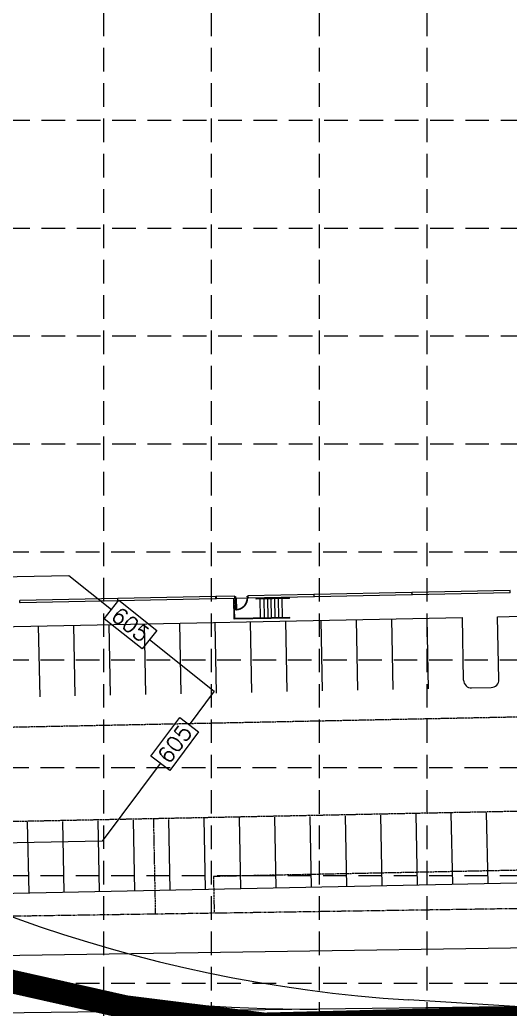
# Model space of a CAD drawing. Extents: x 2140663 to 2528301, y 336313 to 7007653.
# Drawn here: x 2527619.4 to 2527744.4, y 7006135.2 to 7006387.1 of the extents above; entities that cross this region are included whole.
import ezdxf

# ---------------------------------------------------------------- set-up
doc = ezdxf.new("R2010")
doc.units = 0
doc.header["$MEASUREMENT"] = 0
for name, pattern in [('HIDDEN', [0.375, 0.25, -0.125]), ('PHANTOM2', [1.25, 0.625, -0.125, 0.125, -0.125, 0.125, -0.125]), ('xdrc002pt$0$HIDDEN2', [0.1875, 0.125, -0.0625])]:
    doc.linetypes.add(name, pattern=pattern)
for name, color, linetype in [('1 PROPOSED CONTOURS', 43, 'Continuous'), ('GRID', 254, 'HIDDEN'), ('LIMITS OF DISTURBANCE', 1, 'HIDDEN'), ('xdrc002ar$0$BASE1$0$ADO', 8, 'Continuous'), ('xdrc002ar$0$BASE1$0$AFLHR', 7, 'Continuous'), ('xdrc002ar$0$BASE1$0$awa', 7, 'Continuous'), ('xdrc002ar$0$xdrc002ar$0$C-PKNG-FACE-N', 1, 'Continuous'), ('xdrc002ar$0$xdrc002ar$0$C-PKNG-STRP-N', 6, 'Continuous'), ('xdrc002ar$0$XR3$0$BASE1$0$ADO', 3, 'Continuous'), ('xdrc002ar$0$XR3$0$BASE1$0$AFLHR', 2, 'Continuous'), ('xdrc002ar$0$XR3$0$BASE1$0$AFLST', 2, 'Continuous'), ('xdrc002ar$0$XR3$0$BASE1$0$awa', 4, 'Continuous'), ('xdrc002bs$0$C-WATR-PIPE-E', 12, 'Continuous'), ('xdrc002bs$0$v-rail-road-exist-demo', 14, 'xdrc002bs$0$TRACKS'), ('xdrc002bs$0$v-rail-road-exst', 14, 'xdrc002bs$0$TRACKS'), ('xdrc002pt$0$V-ESMT-ACCS-N', 2, 'xdrc002pt$0$HIDDEN2'), ('xdrc002pt$0$v-prop-line', 3, 'PHANTOM2')]:
    doc.layers.add(name, color=color, linetype=linetype)
doc.styles.get("Standard").update_dxf_attribs({"font": 'ARIAL.TTF'})
doc.linetypes.add('xdrc002bs$0$TRACKS', pattern='A,0.15,[130,ltypeshp.shx,S=0.25,R=0,X=0,Y=0],0.15', length=0.3)

# ---------------------------------------------------------------- blocks, each defined once
blk = doc.blocks.new('xdrc002ar$0$XR3$0$A$C548F7B79')
at = {"layer": 'xdrc002ar$0$XR3$0$BASE1$0$awa', "lineweight": 0}
for p, q in [((0.7544716922566295, 299.2499386370182), (-1.88872218132019e-05, 298.4999518254772)), ((-1.88867561519146e-05, 0.7499248990789056), (-1.88872218132019e-05, 298.4999518254772)), ((0.7544716922566295, 299.2499386370182), (7.249981112778187, 299.2499386370182)), ((7.249981112312526, -6.191246211528778e-05), (7.249981112778187, 299.2499386370182)), ((0.7544716922566295, -6.191246211528778e-05), (-1.88872218132019e-05, 0.7499248990789056)), ((0.7544716922566295, -6.191246211528778e-05), (7.249981112778187, -6.191246211528778e-05))]:
    blk.add_line(p, q, dxfattribs=at)
blk = doc.blocks.new('xdrc002ar$0$A$C548F7B79')
at = {"layer": 'xdrc002ar$0$BASE1$0$awa', "lineweight": 0}
for p, q in [((0.7544716922566295, 299.2499386370182), (-1.88872218132019e-05, 298.4999518254772)), ((-1.88867561519146e-05, 0.7499248990789056), (-1.88872218132019e-05, 298.4999518254772)), ((0.7544716922566295, 299.2499386370182), (7.249981112778187, 299.2499386370182)), ((7.249981112312526, -6.191246211528778e-05), (7.249981112778187, 299.2499386370182)), ((0.7544716922566295, -6.191246211528778e-05), (-1.88872218132019e-05, 0.7499248990789056)), ((0.7544716922566295, -6.191246211528778e-05), (7.249981112778187, -6.191246211528778e-05))]:
    blk.add_line(p, q, dxfattribs=at)
blk = doc.blocks.new('xdrc002ar$0$BASE1$0$36D')
at = {"layer": 'xdrc002ar$0$BASE1$0$ADO'}
blk.add_lwpolyline([(-1.75, 1.000444171950221e-11), (0, 1.000444171950221e-11), (0, -35.99999999999), (-1.75, -35.99999999999)], close=True, dxfattribs=at)
blk.add_arc((0, 1.000444171950221e-11), 36, 180, 270, dxfattribs=at)
blk = doc.blocks.new('xdrc002ar$0$XR3$0$BASE1$0$36D')
at = {"layer": 'xdrc002ar$0$XR3$0$BASE1$0$ADO'}
blk.add_lwpolyline([(-1.75, 1.000444171950221e-11), (0, 1.000444171950221e-11), (0, -35.99999999999), (-1.75, -35.99999999999)], close=True, dxfattribs=at)
blk.add_arc((0, 1.000444171950221e-11), 36, 180, 270, dxfattribs=at)

msp = doc.modelspace()

# ---------------------------------------------------------------- linework, layer by layer
at = {"layer": '1 PROPOSED CONTOURS', "color": 43, "lineweight": 0, "extrusion": (0.01900271673110885, -0.9998194320760311, 0), "elevation": -6956948.619000142}
msp.add_lwpolyline([(2660251.491908683, 605.0000000000005), (2660313.210063478, 605.0000000000005)], dxfattribs=at)
at = {"layer": '1 PROPOSED CONTOURS', "color": 43, "lineweight": 0, "elevation": 605}
for points in [[(2527631.918910291, 7006245.595577713), (2527642.800182092, 7006236.940600694)], [(2527652.415244767, 7006229.292767977), (2527668.953133025, 7006216.138511249)]]:
    msp.add_lwpolyline(points, dxfattribs=at)
at = {"layer": '1 PROPOSED CONTOURS', "color": 43, "linetype": 'Continuous', "lineweight": 0, "extrusion": (0.7826213805787919, -0.622498011772685, 0)}
for points, elevation in [([(7056680.444699941, 605.0000000000005), (7056686.444699941, 605.0000000000005)], -2383181.267643719), ([(7056686.444699939, 605.0000000000005), (7056680.444699939, 605.0000000000005)], -2383168.981929433)]:
    msp.add_lwpolyline(points, dxfattribs=dict(at, elevation=elevation))
at = {"layer": '1 PROPOSED CONTOURS', "color": 43, "linetype": 'Continuous', "lineweight": 0, "extrusion": (-0.6224980119031298, -0.7826213804750359, 0)}
for points, elevation in [([(-2383181.268819904, 605), (-2383168.983105619, 605)], -7056686.444302723), ([(-2383168.983105618, 605), (-2383181.268819904, 605)], -7056680.444302721)]:
    msp.add_lwpolyline(points, dxfattribs=dict(at, elevation=elevation))
at = {"layer": '1 PROPOSED CONTOURS', "color": 43, "lineweight": 0, "extrusion": (0.8001649455825456, -0.599780009554238, 0), "elevation": -2179636.292160956}
msp.add_lwpolyline([(7122173.864071483, 605), (7122163.208505737, 605)], dxfattribs=at)
at = {"layer": '1 PROPOSED CONTOURS', "color": 43, "linetype": 'Continuous', "lineweight": 0, "extrusion": (0.8001649455505377, -0.5997800095969397, 0), "elevation": -2179639.292541039}
msp.add_lwpolyline([(7122150.922675133, 605), (7122163.208389417, 605)], dxfattribs=at)
at = {"layer": '1 PROPOSED CONTOURS', "color": 43, "linetype": 'Continuous', "lineweight": 0, "extrusion": (0.5997800095192288, 0.8001649456087876, 0), "elevation": 7122163.208601102}
msp.add_lwpolyline([(2179639.291849343, 605.0000000000005), (2179633.291849345, 605.0000000000005)], dxfattribs=at)
at = {"layer": '1 PROPOSED CONTOURS', "color": 43, "linetype": 'Continuous', "lineweight": 0, "extrusion": (0.8001649456050774, -0.5997800095241782, 0), "elevation": -2179633.2918934}
msp.add_lwpolyline([(7122163.208587619, 605.0000000000002), (7122150.922873333, 605.0000000000002)], dxfattribs=at)
at = {"layer": '1 PROPOSED CONTOURS', "color": 43, "linetype": 'Continuous', "lineweight": 0, "extrusion": (-0.5997800097179927, -0.8001649454598, 0), "elevation": -7122150.922345385}
msp.add_lwpolyline([(-2179633.293618512, 605.0000000000005), (-2179639.293618513, 605.0000000000005)], dxfattribs=at)
at = {"layer": '1 PROPOSED CONTOURS', "color": 43, "lineweight": 0, "extrusion": (0.80016494558668, -0.5997800095487225, 0), "elevation": -2179636.292111864}
msp.add_lwpolyline([(7122150.922806475, 605.0000000000005), (7122126.16371428, 605.0000000000005)], dxfattribs=at)
at = {"layer": '1 PROPOSED CONTOURS', "color": 43, "lineweight": 0, "extrusion": (0.02002321207088661, -0.9997995153921432, 0), "elevation": -6954161.860867647}
msp.add_lwpolyline([(2667419.777726866, 605), (2667346.095105875, 605)], dxfattribs=at)
at = {"layer": 'GRID', "color": 253, "linetype": 'HIDDEN', "lineweight": 0, "ltscale": 24}
for p, q in [((2527640.809458301, 7006031.973076862), (2527640.809458301, 7007624.562990395)), ((2527668.266930372, 7006031.968759974), (2527668.266930372, 7007624.562990395)), ((2527695.724402441, 7006031.964443088), (2527695.724402441, 7007624.562990395)), ((2527723.181874511, 7006031.960126197), (2527723.181874511, 7007624.562990395)), ((2527228.947377252, 7006361.51927518), (2528272.331315909, 7006361.51927518)), ((2527228.947377252, 7006334.061803108), (2528272.331315909, 7006334.061803108)), ((2527228.947377252, 7006306.604331039), (2528272.331315909, 7006306.604331039)), ((2527228.947377252, 7006279.146858971), (2528272.331315909, 7006279.146858971)), ((2527228.686696025, 7006251.597585191), (2528272.070634682, 7006251.597585191)), ((2527228.686696025, 7006224.140113123), (2528272.070634682, 7006224.140113123)), ((2527228.686696025, 7006196.682641054), (2528272.070634682, 7006196.682641054)), ((2527228.686696025, 7006169.225168982), (2528272.070634682, 7006169.225168982)), ((2527228.686696025, 7006141.767696912), (2528272.070634682, 7006141.767696912))]:
    msp.add_line(p, q, dxfattribs=at)
at = {"layer": 'LIMITS OF DISTURBANCE', "ltscale": 70, "const_width": 6}
msp.add_lwpolyline([(2527323.279507909, 7007478.034385583), (2527323.279507909, 7007463.102355542), (2527345.362386929, 7006446.874516389, 0.3527120601780434), (2527681.725039883, 7006131.321992346), (2528205.897920626, 7006144.525554366), (2528183.386823632, 7007495.015237641)], format="xyb", close=True, dxfattribs=at)
at = {"layer": 'xdrc002ar$0$BASE1$0$ADO', "color": 7, "lineweight": 0}
for points in [[(2527674.375824917, 7006240.272511896), (2527674.383859176, 7006239.876760265), (2527674.21722691, 7006239.873377419), (2527674.209192651, 7006240.26912905)], [(2527677.541837961, 7006240.336785969), (2527677.54987222, 7006239.941034338), (2527677.383239955, 7006239.937651493), (2527677.375205695, 7006240.333403124)]]:
    msp.add_lwpolyline(points, close=True, dxfattribs=at)
at = {"layer": 'xdrc002ar$0$BASE1$0$AFLHR', "color": 7, "lineweight": 0}
for p, q in [((2527674.156854089, 7006239.767963686), (2527674.385973454, 7006239.772615099)), ((2527677.614473598, 7006239.838157739), (2527674.531776686, 7006239.775575089))]:
    msp.add_line(p, q, dxfattribs=at)
at = {"layer": 'xdrc002ar$0$BASE1$0$awa', "color": 7, "lineweight": 0}
for p, q in [((2527644.347927775, 7006239.767095612), (2527619.414427667, 7006239.260913989)), ((2527619.425414321, 7006238.719733263), (2527619.414427667, 7006239.260913989)), ((2527644.358914429, 7006239.225914886), (2527644.347927775, 7006239.767095612)), ((2527674.207078373, 7006240.373274215), (2527669.405252203, 7006240.275791065)), ((2527669.405252203, 7006240.275791065), (2527669.416238834, 7006239.734611444)), ((2527669.416238834, 7006239.734611444), (2527669.480002119, 7006239.673017669)), ((2527674.156854089, 7006239.767963685), (2527669.480002119, 7006239.673017669)), ((2527674.156854089, 7006239.767963686), (2527674.218072622, 7006239.831719353)), ((2527674.218072622, 7006239.831719353), (2527674.207078373, 7006240.373274215)), ((2527694.337607116, 7006240.781949438), (2527677.539723682, 7006240.440931136)), ((2527677.550717931, 7006239.899376272), (2527677.539723682, 7006240.440931136)), ((2527677.614473598, 7006239.838157739), (2527677.550717931, 7006239.899376272)), ((2527694.287382832, 7006240.176638908), (2527677.614473598, 7006239.838157739)), ((2527694.348593747, 7006240.240769807), (2527694.287382832, 7006240.176638908)), ((2527694.337607116, 7006240.781949438), (2527694.348593747, 7006240.240769807)), ((2527619.425414321, 7006238.719733263), (2527619.489176484, 7006238.658140571)), ((2527644.29770459, 7006239.161785103), (2527619.489176484, 7006238.658140571)), ((2527644.358914429, 7006239.225914886), (2527644.29770459, 7006239.161785103))]:
    msp.add_line(p, q, dxfattribs=at)
at = {"layer": 'xdrc002ar$0$BASE1$0$awa', "color": 7, "linetype": 'Continuous', "lineweight": 0}
msp.add_circle((2527644.378597632, 7006239.767718351), 0.03067617850986161, dxfattribs=at)
at = {"layer": 'xdrc002ar$0$xdrc002ar$0$C-PKNG-FACE-N', "color": 7, "linetype": 'Continuous', "lineweight": 0}
for p, q in [((2527741.15790043, 7006235.126403999), (2527903.12445725, 7006238.414789128)), ((2527570.193201565, 7006231.655330807), (2527732.159758384, 7006234.943715936)), ((2527732.484537163, 7006218.947018965), (2527732.159758384, 7006234.943715936)), ((2527741.482679209, 7006219.129707028), (2527741.15790043, 7006235.126403999)), ((2527734.524721631, 7006216.988029192), (2527739.523689434, 7006217.08952256)), ((2527567.66567894, 7006163.697745795), (2527756.626661896, 7006167.534195114))]:
    msp.add_line(p, q, dxfattribs=at)
for centre, start, end in [((2527739.483092087, 7006219.089109682), 271.1631088099875, 1.163108489888423), ((2527734.484124284, 7006218.987616314), 181.1631084898884, 271.1631088099875)]:
    msp.add_arc(centre, 1.9999992, start, end, dxfattribs=at)
at = {"layer": 'xdrc002ar$0$xdrc002ar$0$C-PKNG-STRP-N', "color": 7, "linetype": 'Continuous', "lineweight": 0}
for p, q in [((2527696.532566328, 7006216.216679594), (2527696.167190203, 7006234.212963684)), ((2527705.530708374, 7006216.399367657), (2527705.165332248, 7006234.395651747)), ((2527714.528850419, 7006216.58205572), (2527714.163474294, 7006234.57833981)), ((2527723.526992465, 7006216.764743782), (2527723.161616339, 7006234.761027873)), ((2527624.547429963, 7006214.755175091), (2527624.182053838, 7006232.751459182)), ((2527633.545572009, 7006214.937863153), (2527633.180195884, 7006232.934147246)), ((2527642.543714055, 7006215.120551217), (2527642.178337929, 7006233.116835307)), ((2527651.5418561, 7006215.30323928), (2527651.176479975, 7006233.299523371)), ((2527660.539998146, 7006215.485927342), (2527660.17462202, 7006233.482211433)), ((2527669.538140192, 7006215.668615405), (2527669.172764066, 7006233.664899496)), ((2527678.536282237, 7006215.851303468), (2527678.170906112, 7006233.847587558)), ((2527687.534424283, 7006216.033991531), (2527687.169048157, 7006234.030275621)), ((2527675.278007361, 7006183.886286641), (2527675.643383486, 7006165.890002549)), ((2527684.276149406, 7006184.068974702), (2527684.641525531, 7006166.072690612)), ((2527693.274291452, 7006184.251662766), (2527693.639667577, 7006166.255378674)), ((2527702.272433497, 7006184.434350828), (2527702.637809623, 7006166.438066737)), ((2527711.270575542, 7006184.617038891), (2527711.635951668, 7006166.6207548)), ((2527720.268717588, 7006184.799726953), (2527720.634093713, 7006166.803442863)), ((2527729.266859633, 7006184.982415016), (2527729.632235759, 7006166.986130926)), ((2527738.265001679, 7006185.16510308), (2527738.630377805, 7006167.168818988)), ((2527621.289155087, 7006182.790158263), (2527621.654531213, 7006164.793874172)), ((2527630.287297132, 7006182.972846326), (2527630.652673258, 7006164.976562235)), ((2527639.285439178, 7006183.155534388), (2527639.650815304, 7006165.159250298)), ((2527648.283581224, 7006183.338222452), (2527648.648957349, 7006165.34193836)), ((2527657.281723269, 7006183.520910515), (2527657.647099395, 7006165.524626423)), ((2527666.279865315, 7006183.703598577), (2527666.645241441, 7006165.707314486))]:
    msp.add_line(p, q, dxfattribs=at)
at = {"layer": 'xdrc002ar$0$XR3$0$BASE1$0$ADO', "color": 7, "lineweight": 0}
for points in [[(2527674.373578392, 7006240.272428109), (2527674.381612538, 7006239.876676477), (2527674.214980272, 7006239.873293678), (2527674.206946126, 7006240.269045311)], [(2527677.539591456, 7006240.336701275), (2527677.547625601, 7006239.940949642), (2527677.380993335, 7006239.937566844), (2527677.372959189, 7006240.333318477)]]:
    msp.add_lwpolyline(points, close=True, dxfattribs=at)
at = {"layer": 'xdrc002ar$0$XR3$0$BASE1$0$AFLHR', "color": 7, "lineweight": 0}
for p, q in [((2527674.032469047, 7006234.493483187), (2527673.925488054, 7006239.763228615)), ((2527674.154906148, 7006234.620994486), (2527674.0584964, 7006239.37001408)), ((2527674.154607421, 7006239.767879962), (2527674.383726787, 7006239.772531309)), ((2527677.61222695, 7006239.838073025), (2527674.52953002, 7006239.775491258)), ((2527688.07136162, 7006239.904540378), (2527679.635603129, 7006239.733286219)), ((2527688.073898719, 7006239.779566178), (2527679.638140228, 7006239.608312019)), ((2527680.635396728, 7006239.753583008), (2527680.63243678, 7006239.899386241)), ((2527680.736880674, 7006234.754615014), (2527680.637933827, 7006239.628608809)), ((2527688.175385782, 7006234.780598246), (2527674.032469047, 7006234.493483187)), ((2527688.172848684, 7006234.905572447), (2527674.154906148, 7006234.620994486))]:
    msp.add_line(p, q, dxfattribs=at)
for centre, radius, start, end in [((2527679.636871679, 7006239.670799119), 0.0624999750000003, 91.16300071226392, 271.1630007122639), ((2527688.072630169, 7006239.842053277), 0.0624999750000003, 271.1630007122639, 91.16300071226392), ((2527688.174114115, 7006234.843085283), 0.06249997507761049, 271.1630007122639, 91.16300071226392)]:
    msp.add_arc(centre, radius, start, end, dxfattribs=at)
at = {"layer": 'xdrc002ar$0$XR3$0$BASE1$0$AFLST', "color": 7, "lineweight": 0}
for p, q in [((2527681.548914246, 7006239.917991632), (2527681.551874194, 7006239.772188398)), ((2527681.554411293, 7006239.647214198), (2527681.65335814, 7006234.773220404)), ((2527682.465391711, 7006239.936597022), (2527682.46835166, 7006239.790793789)), ((2527682.470888759, 7006239.665819588), (2527682.569835606, 7006234.791825794)), ((2527683.381869177, 7006239.955202412), (2527683.384829125, 7006239.809399178)), ((2527683.387366224, 7006239.684424979), (2527683.486313071, 7006234.810431184)), ((2527684.298346642, 7006239.973807802), (2527684.301306591, 7006239.828004569)), ((2527684.30384369, 7006239.703030368), (2527684.402790537, 7006234.829036574)), ((2527685.214824108, 7006239.992413192), (2527685.217784056, 7006239.846609958)), ((2527685.220321155, 7006239.721635759), (2527685.319268002, 7006234.847641964)), ((2527686.131301574, 7006240.011018583), (2527686.134261522, 7006239.865215349)), ((2527686.136798621, 7006239.740241149), (2527686.235745468, 7006234.866247354))]:
    msp.add_line(p, q, dxfattribs=at)
at = {"layer": 'xdrc002ar$0$XR3$0$BASE1$0$awa', "color": 7, "lineweight": 0}
for p, q in [((2527644.345681091, 7006239.767020274), (2527619.412180839, 7006239.26084572)), ((2527619.42316734, 7006238.719664991), (2527619.412180839, 7006239.26084572)), ((2527644.356667591, 7006239.225839546), (2527644.345681091, 7006239.767020274)), ((2527674.204831877, 7006240.373190477), (2527669.40300568, 7006240.275708702)), ((2527674.15460742, 7006239.767879962), (2527669.477755424, 7006239.672935286)), ((2527674.154607421, 7006239.767879962), (2527674.215825971, 7006239.831635611)), ((2527674.215825971, 7006239.831635611), (2527674.204831877, 7006240.373190477)), ((2527694.335360738, 7006240.781859927), (2527677.537477207, 7006240.44084644)), ((2527677.548471301, 7006239.899291575), (2527677.537477207, 7006240.440846441)), ((2527677.61222695, 7006239.838073025), (2527677.548471301, 7006239.899291575)), ((2527694.285136281, 7006240.176549412), (2527677.61222695, 7006239.838073025)), ((2527619.42316734, 7006238.719664991), (2527619.486929486, 7006238.658072281)), ((2527644.295457735, 7006239.16170978), (2527619.486929486, 7006238.658072281)), ((2527644.356667591, 7006239.225839546), (2527644.295457735, 7006239.16170978))]:
    msp.add_line(p, q, dxfattribs=at)
at = {"layer": 'xdrc002ar$0$XR3$0$BASE1$0$awa', "lineweight": 0}
for p, q in [((2527669.40300568, 7006240.275708702), (2527669.413992156, 7006239.73452908)), ((2527669.413992156, 7006239.73452908), (2527669.477755424, 7006239.672935286)), ((2527694.346347214, 7006240.240680293), (2527694.285136281, 7006240.176549412)), ((2527694.335360738, 7006240.781859927), (2527694.346347214, 7006240.240680293))]:
    msp.add_line(p, q, dxfattribs=at)
at = {"layer": 'xdrc002ar$0$XR3$0$BASE1$0$awa', "color": 7, "linetype": 'Continuous', "lineweight": 0}
msp.add_circle((2527644.376350948, 7006239.767643005), 0.0306761785098616, dxfattribs=at)
at = {"layer": 'xdrc002ar$0$XR3$0$BASE1$0$awa', "color": 7, "lineweight": 0}
msp.add_arc((2527673.9960093, 7006239.368745531), 0.0624999750000003, 1.163000712263895, 181.1630007122639, dxfattribs=at)
at = {"layer": 'xdrc002bs$0$C-WATR-PIPE-E', "color": 7, "lineweight": 0}
msp.add_line((2528196.109451412, 7006157.551481116), (2527437.641812644, 7006146.124993335), dxfattribs=at)
at = {"layer": 'xdrc002bs$0$v-rail-road-exist-demo', "color": 7, "lineweight": 0, "ltscale": 0.1}
msp.add_lwpolyline([(2527406.993449498, 7006362.756524464, 0.2893170627698015), (2527718.472789923, 7006137.537521685, 0.2893170627698015)], format="xyb", dxfattribs=at)
at = {"layer": 'xdrc002bs$0$v-rail-road-exst', "color": 7, "lineweight": 0, "ltscale": 0.1}
msp.add_line((2528196.578675124, 7006141.41994409), (2527339.593587719, 7006130.812595026), dxfattribs=at)
at = {"layer": 'xdrc002bs$0$v-rail-road-exst', "color": 7, "lineweight": 0}
msp.add_line((2527745.523247505, 7006135.836997037), (2527718.472789923, 7006137.537521685), dxfattribs=at)
at = {"layer": 'xdrc002bs$0$v-rail-road-exst', "color": 7, "lineweight": 0, "ltscale": 0.1}
msp.add_lwpolyline([(2527558.629770111, 7006157.928374103, 0.08525032321244984), (2527695.09482768, 7006135.21281832, -4.486272877289299)], format="xyb", dxfattribs=at)
at = {"layer": 'xdrc002pt$0$V-ESMT-ACCS-N', "color": 7, "lineweight": 0}
for p, q in [((2527580.557894831, 7006206.275806865), (2528112.938668882, 7006217.084661822)), ((2527581.045063193, 7006182.280751811), (2528113.426053404, 7006193.089611158)), ((2527653.43402246, 7006183.750455075), (2527653.92872035, 7006159.38453962)), ((2527668.735412094, 7006169.058025895), (2527766.213952752, 7006171.03711954)), ((2527668.735412093, 7006169.058025895), (2527668.926426893, 7006159.649757669))]:
    msp.add_line(p, q, dxfattribs=at)
at = {"layer": 'xdrc002pt$0$v-prop-line', "color": 7, "lineweight": 0}
msp.add_line((2528195.958816228, 7006167.550346504), (2527558.62946187, 7006157.948834579), dxfattribs=at)

# ---------------------------------------------------------------- block references
at = {"layer": 'xdrc002ar$0$BASE1$0$ADO', "color": 7, "lineweight": 0, "extrusion": (0, 0, -1), "xscale": 0.0833333006104392, "yscale": 0.08333330060098731, "zscale": -0.08333330000000001, "rotation": 358.836982642573}
msp.add_blockref('xdrc002ar$0$BASE1$0$36D', (-2527674.383859176, 7006239.876760265), dxfattribs=at)
at = {"layer": 'xdrc002ar$0$BASE1$0$awa', "color": 7, "linetype": 'Continuous', "lineweight": 0, "xscale": 0.08333330060098763, "yscale": 0.08333330060098731, "zscale": 0.08333330000000001, "rotation": 91.16301703732765}
for p in [(2527744.339544706, 7006241.192762758), (2527669.353877888, 7006239.670458929), (2527719.344704879, 7006240.685335848)]:
    msp.add_blockref('xdrc002ar$0$A$C548F7B79', p, dxfattribs=at)
at = {"layer": 'xdrc002ar$0$XR3$0$BASE1$0$ADO', "color": 7, "lineweight": 0, "extrusion": (0, 0, -1), "xscale": 0.08333330011896117, "yscale": 0.08333330011896045, "zscale": -0.0833333000000004, "rotation": 358.8369992877361}
msp.add_blockref('xdrc002ar$0$XR3$0$BASE1$0$36D', (-2527674.381612538, 7006239.876676476), dxfattribs=at)
at = {"layer": 'xdrc002ar$0$XR3$0$BASE1$0$awa', "color": 7, "linetype": 'Continuous', "lineweight": 0, "xscale": 0.08333330000000119, "yscale": 0.08333329999999961, "zscale": 0.08333330000000001, "rotation": 91.1630006841798}
for p in [(2527744.337298426, 7006241.192659071), (2527669.351631176, 7006239.670376501), (2527719.342458456, 7006240.685239247)]:
    msp.add_blockref('xdrc002ar$0$XR3$0$A$C548F7B79', p, dxfattribs=at)

# ---------------------------------------------------------------- texts
at = {"layer": '1 PROPOSED CONTOURS', "color": 43, "linetype": 'Continuous', "lineweight": 0, "insert": (2527644.827799496, 7006237.883345443, 605), "char_height": 4, "width": 15.04761904761905, "attachment_point": 1, "rotation": 321.5012171126682}
msp.add_mtext('\\Fsimplex.shx;\\W1.0000000000;\\T1.0000000000;\\o\\l605', dxfattribs=at)
at = {"layer": '1 PROPOSED CONTOURS', "color": 43, "lineweight": 0, "insert": (2527654.192861986, 7006199.781428125, 605), "char_height": 4, "width": 15.04761904761905, "attachment_point": 1, "rotation": 53.14585638514072}
msp.add_mtext('\\Fsimplex.shx;\\W1.0000000000;\\T1.0000000000;\\o\\l605', dxfattribs=at)

doc.saveas('drawing.dxf')
